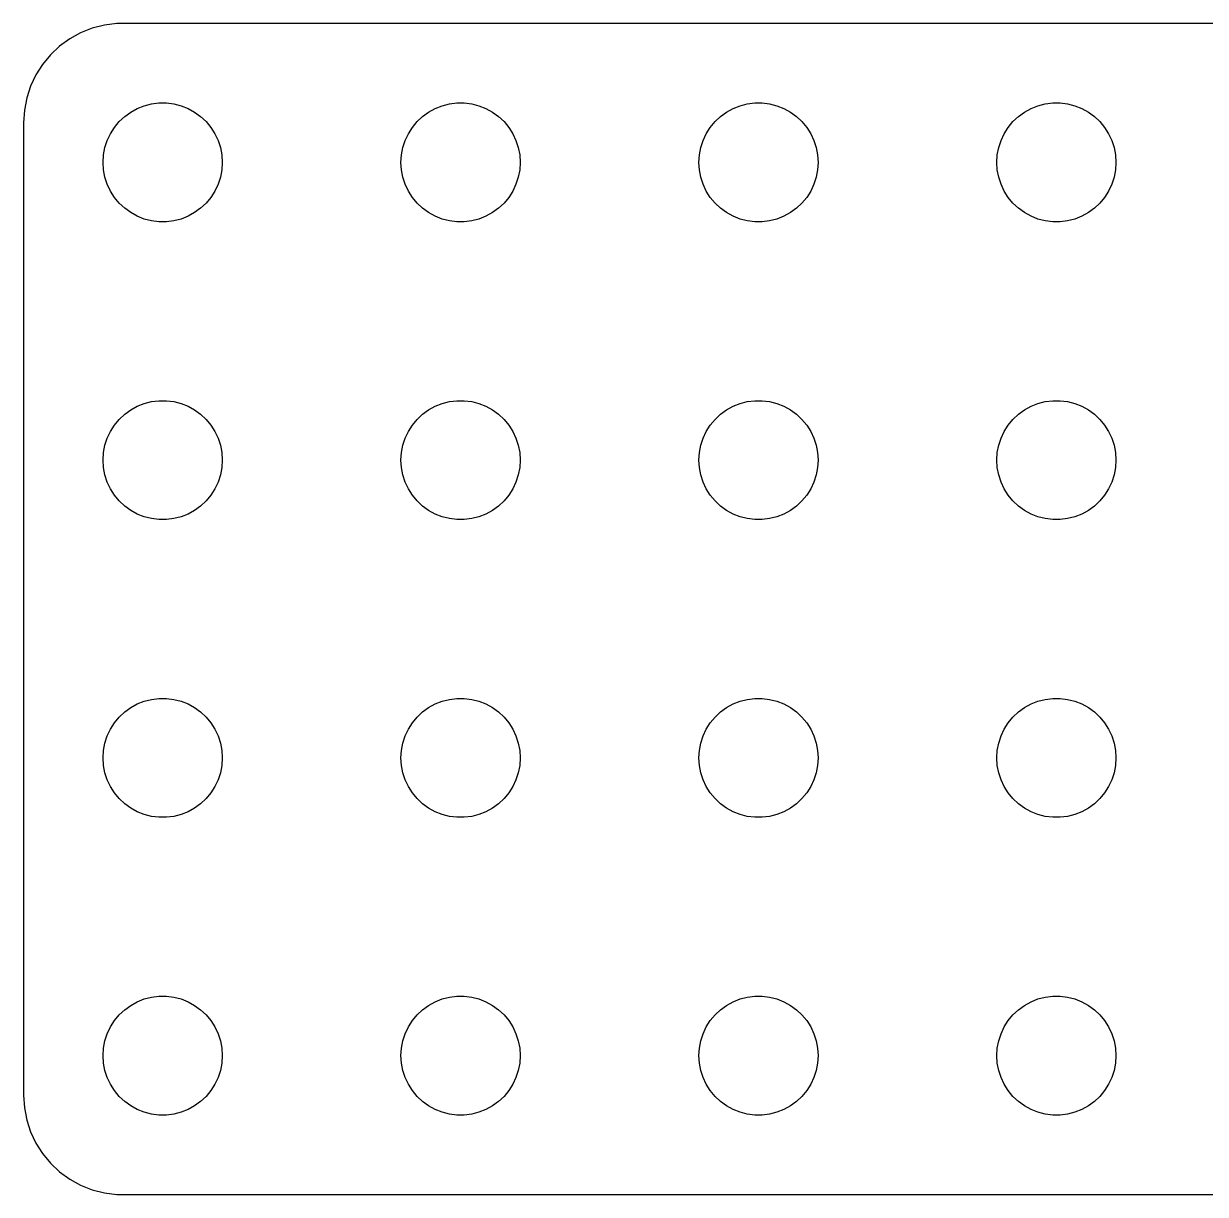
# Model space of a CAD drawing. Header units: metres. Extents: x -29.8 to 29.8, y -14.7 to 14.7.
# Drawn here: x -29.75 to 0, y -14.75 to 14.75 of the extents above; entities that cross this region are included whole.
import ezdxf

# ---------------------------------------------------------------- set-up
doc = ezdxf.new("R2010")
doc.units = ezdxf.units.M

msp = doc.modelspace()

# ---------------------------------------------------------------- linework, layer by layer
for p, q in [((-28.0225, 14.6276), (-28.3144, 14.5121)), ((-27.7184, 14.7057), (-28.0225, 14.6276)), ((-27.407, 14.7451), (-27.7184, 14.7057)), ((27.407, 14.7451), (-27.407, 14.7451)), ((-28.5896, 14.3608), (-28.8436, 14.1763)), ((-28.3144, 14.5121), (-28.5896, 14.3608)), ((-28.8436, 14.1763), (-29.0724, 13.9614)), ((-29.2725, 13.7195), (-29.4408, 13.4544)), ((-29.0724, 13.9614), (-29.2725, 13.7195)), ((-29.4408, 13.4544), (-29.5744, 13.1703)), ((-29.5744, 13.1703), (-29.6714, 12.8717)), ((-29.6714, 12.8717), (-29.7303, 12.5633)), ((-29.7303, 12.5633), (-29.75, 12.25)), ((-27.2061, 12.4058), (-27.0537, 12.5165)), ((-27.0537, 12.5165), (-26.8887, 12.6072)), ((-26.8887, 12.6072), (-26.7135, 12.6766)), ((-26.7135, 12.6766), (-26.5311, 12.7234)), ((-26.5311, 12.7234), (-26.3442, 12.747)), ((-26.3442, 12.747), (-26.1558, 12.747)), ((-26.1558, 12.747), (-25.9689, 12.7234)), ((-25.9689, 12.7234), (-25.7865, 12.6766)), ((-25.7865, 12.6766), (-25.6113, 12.6072)), ((-25.6113, 12.6072), (-25.4463, 12.5165)), ((-25.4463, 12.5165), (-25.2939, 12.4058)), ((-19.7061, 12.4058), (-19.5537, 12.5165)), ((-19.5537, 12.5165), (-19.3887, 12.6072)), ((-19.3887, 12.6072), (-19.2135, 12.6766)), ((-19.2135, 12.6766), (-19.0311, 12.7234)), ((-19.0311, 12.7234), (-18.8442, 12.747)), ((-18.8442, 12.747), (-18.6558, 12.747)), ((-18.6558, 12.747), (-18.4689, 12.7234)), ((-18.4689, 12.7234), (-18.2865, 12.6766)), ((-18.2865, 12.6766), (-18.1113, 12.6072)), ((-18.1113, 12.6072), (-17.9463, 12.5165)), ((-17.9463, 12.5165), (-17.7939, 12.4058)), ((-12.2061, 12.4058), (-12.0537, 12.5165)), ((-12.0537, 12.5165), (-11.8887, 12.6072)), ((-11.8887, 12.6072), (-11.7135, 12.6766)), ((-11.7135, 12.6766), (-11.5311, 12.7234)), ((-11.5311, 12.7234), (-11.3442, 12.747)), ((-11.3442, 12.747), (-11.1558, 12.747)), ((-11.1558, 12.747), (-10.9689, 12.7234)), ((-10.9689, 12.7234), (-10.7865, 12.6766)), ((-10.7865, 12.6766), (-10.6113, 12.6072)), ((-10.6113, 12.6072), (-10.4463, 12.5165)), ((-10.4463, 12.5165), (-10.2939, 12.4058)), ((-4.70613, 12.4058), (-4.55373, 12.5165)), ((-4.55373, 12.5165), (-4.38866, 12.6072)), ((-4.38866, 12.6072), (-4.21352, 12.6766)), ((-4.21352, 12.6766), (-4.03107, 12.7234)), ((-4.03107, 12.7234), (-3.84418, 12.747)), ((-3.84418, 12.747), (-3.65581, 12.747)), ((-3.65581, 12.747), (-3.46892, 12.7234)), ((-3.46892, 12.7234), (-3.28647, 12.6766)), ((-3.28647, 12.6766), (-3.11133, 12.6072)), ((-3.11133, 12.6072), (-2.94626, 12.5165)), ((-2.94626, 12.5165), (-2.79385, 12.4058)), ((-29.75, 12.25), (-29.75, -12.25)), ((-27.4635, 12.1317), (-27.3434, 12.2768)), ((-27.3434, 12.2768), (-27.2061, 12.4058)), ((-25.2939, 12.4058), (-25.1565, 12.2768)), ((-25.1565, 12.2768), (-25.0365, 12.1317)), ((-19.9635, 12.1317), (-19.8434, 12.2768)), ((-19.8434, 12.2768), (-19.7061, 12.4058)), ((-17.7939, 12.4058), (-17.6565, 12.2768)), ((-17.6565, 12.2768), (-17.5365, 12.1317)), ((-12.4635, 12.1317), (-12.3434, 12.2768)), ((-12.3434, 12.2768), (-12.2061, 12.4058)), ((-10.2939, 12.4058), (-10.1565, 12.2768)), ((-10.1565, 12.2768), (-10.0365, 12.1317)), ((-4.96352, 12.1317), (-4.84344, 12.2768)), ((-4.84344, 12.2768), (-4.70613, 12.4058)), ((-2.79385, 12.4058), (-2.65654, 12.2768)), ((-2.65654, 12.2768), (-2.53647, 12.1317)), ((-27.6447, 11.8022), (-27.5645, 11.9726)), ((-27.5645, 11.9726), (-27.4635, 12.1317)), ((-25.0365, 12.1317), (-24.9355, 11.9726)), ((-24.9355, 11.9726), (-24.8553, 11.8022)), ((-20.1447, 11.8022), (-20.0645, 11.9726)), ((-20.0645, 11.9726), (-19.9635, 12.1317)), ((-17.5365, 12.1317), (-17.4355, 11.9726)), ((-17.4355, 11.9726), (-17.3553, 11.8022)), ((-12.6447, 11.8022), (-12.5645, 11.9726)), ((-12.5645, 11.9726), (-12.4635, 12.1317)), ((-10.0365, 12.1317), (-9.93553, 11.9726)), ((-9.93553, 11.9726), (-9.85533, 11.8022)), ((-5.14465, 11.8022), (-5.06445, 11.9726)), ((-5.06445, 11.9726), (-4.96352, 12.1317)), ((-2.53647, 12.1317), (-2.43553, 11.9726)), ((-2.43553, 11.9726), (-2.35533, 11.8022)), ((-27.7382, 11.438), (-27.7029, 11.623)), ((-27.7029, 11.623), (-27.6447, 11.8022)), ((-24.8553, 11.8022), (-24.7971, 11.623)), ((-24.7971, 11.623), (-24.7618, 11.438)), ((-20.2382, 11.438), (-20.2029, 11.623)), ((-20.2029, 11.623), (-20.1447, 11.8022)), ((-17.3553, 11.8022), (-17.2971, 11.623)), ((-17.2971, 11.623), (-17.2618, 11.438)), ((-12.7382, 11.438), (-12.7029, 11.623)), ((-12.7029, 11.623), (-12.6447, 11.8022)), ((-9.85533, 11.8022), (-9.79712, 11.623)), ((-9.79712, 11.623), (-9.76183, 11.438)), ((-5.23816, 11.438), (-5.20287, 11.623)), ((-5.20287, 11.623), (-5.14465, 11.8022)), ((-2.35533, 11.8022), (-2.29712, 11.623)), ((-2.29712, 11.623), (-2.26183, 11.438)), ((-27.75, 11.25), (-27.7382, 11.438)), ((-24.7618, 11.438), (-24.75, 11.25)), ((-20.25, 11.25), (-20.2382, 11.438)), ((-17.2618, 11.438), (-17.25, 11.25)), ((-12.75, 11.25), (-12.7382, 11.438)), ((-9.76183, 11.438), (-9.75, 11.25)), ((-5.25, 11.25), (-5.23816, 11.438)), ((-2.26183, 11.438), (-2.25, 11.25)), ((-27.7382, 11.062), (-27.75, 11.25)), ((-27.7029, 10.877), (-27.7382, 11.062)), ((-24.7618, 11.062), (-24.7971, 10.877)), ((-24.75, 11.25), (-24.7618, 11.062)), ((-20.2382, 11.062), (-20.25, 11.25)), ((-20.2029, 10.877), (-20.2382, 11.062)), ((-17.2618, 11.062), (-17.2971, 10.877)), ((-17.25, 11.25), (-17.2618, 11.062)), ((-12.7382, 11.062), (-12.75, 11.25)), ((-12.7029, 10.877), (-12.7382, 11.062)), ((-9.76183, 11.062), (-9.79712, 10.877)), ((-9.75, 11.25), (-9.76183, 11.062)), ((-5.23816, 11.062), (-5.25, 11.25)), ((-5.20287, 10.877), (-5.23816, 11.062)), ((-2.26183, 11.062), (-2.29712, 10.877)), ((-2.25, 11.25), (-2.26183, 11.062)), ((-27.6447, 10.6978), (-27.7029, 10.877)), ((-24.7971, 10.877), (-24.8553, 10.6978)), ((-20.1447, 10.6978), (-20.2029, 10.877)), ((-17.2971, 10.877), (-17.3553, 10.6978)), ((-12.6447, 10.6978), (-12.7029, 10.877)), ((-9.79712, 10.877), (-9.85533, 10.6978)), ((-5.14465, 10.6978), (-5.20287, 10.877)), ((-2.29712, 10.877), (-2.35533, 10.6978)), ((-27.5645, 10.5274), (-27.6447, 10.6978)), ((-27.4635, 10.3683), (-27.5645, 10.5274)), ((-24.9355, 10.5274), (-25.0365, 10.3683)), ((-24.8553, 10.6978), (-24.9355, 10.5274)), ((-20.0645, 10.5274), (-20.1447, 10.6978)), ((-19.9635, 10.3683), (-20.0645, 10.5274)), ((-17.4355, 10.5274), (-17.5365, 10.3683)), ((-17.3553, 10.6978), (-17.4355, 10.5274)), ((-12.5645, 10.5274), (-12.6447, 10.6978)), ((-12.4635, 10.3683), (-12.5645, 10.5274)), ((-9.93553, 10.5274), (-10.0365, 10.3683)), ((-9.85533, 10.6978), (-9.93553, 10.5274)), ((-5.06445, 10.5274), (-5.14465, 10.6978)), ((-4.96352, 10.3683), (-5.06445, 10.5274)), ((-2.43553, 10.5274), (-2.53647, 10.3683)), ((-2.35533, 10.6978), (-2.43553, 10.5274)), ((-27.3434, 10.2232), (-27.4635, 10.3683)), ((-27.2061, 10.0942), (-27.3434, 10.2232)), ((-25.1565, 10.2232), (-25.2939, 10.0942)), ((-25.0365, 10.3683), (-25.1565, 10.2232)), ((-19.8434, 10.2232), (-19.9635, 10.3683)), ((-19.7061, 10.0942), (-19.8434, 10.2232)), ((-17.6565, 10.2232), (-17.7939, 10.0942)), ((-17.5365, 10.3683), (-17.6565, 10.2232)), ((-12.3434, 10.2232), (-12.4635, 10.3683)), ((-12.2061, 10.0942), (-12.3434, 10.2232)), ((-10.1565, 10.2232), (-10.2939, 10.0942)), ((-10.0365, 10.3683), (-10.1565, 10.2232)), ((-4.84344, 10.2232), (-4.96352, 10.3683)), ((-4.70613, 10.0942), (-4.84344, 10.2232)), ((-2.65654, 10.2232), (-2.79385, 10.0942)), ((-2.53647, 10.3683), (-2.65654, 10.2232)), ((-27.0537, 9.98351), (-27.2061, 10.0942)), ((-26.8887, 9.89275), (-27.0537, 9.98351)), ((-26.7135, 9.82341), (-26.8887, 9.89275)), ((-26.5311, 9.77657), (-26.7135, 9.82341)), ((-25.7865, 9.82341), (-25.9689, 9.77657)), ((-25.6113, 9.89275), (-25.7865, 9.82341)), ((-25.4463, 9.98351), (-25.6113, 9.89275)), ((-25.2939, 10.0942), (-25.4463, 9.98351)), ((-19.5537, 9.98351), (-19.7061, 10.0942)), ((-19.3887, 9.89275), (-19.5537, 9.98351)), ((-19.2135, 9.82341), (-19.3887, 9.89275)), ((-19.0311, 9.77657), (-19.2135, 9.82341)), ((-18.2865, 9.82341), (-18.4689, 9.77657)), ((-18.1113, 9.89275), (-18.2865, 9.82341)), ((-17.9463, 9.98351), (-18.1113, 9.89275)), ((-17.7939, 10.0942), (-17.9463, 9.98351)), ((-12.0537, 9.98351), (-12.2061, 10.0942)), ((-11.8887, 9.89275), (-12.0537, 9.98351)), ((-11.7135, 9.82341), (-11.8887, 9.89275)), ((-11.5311, 9.77657), (-11.7135, 9.82341)), ((-10.7865, 9.82341), (-10.9689, 9.77657)), ((-10.6113, 9.89275), (-10.7865, 9.82341)), ((-10.4463, 9.98351), (-10.6113, 9.89275)), ((-10.2939, 10.0942), (-10.4463, 9.98351)), ((-4.55373, 9.98351), (-4.70613, 10.0942)), ((-4.38866, 9.89275), (-4.55373, 9.98351)), ((-4.21352, 9.82341), (-4.38866, 9.89275)), ((-4.03107, 9.77657), (-4.21352, 9.82341)), ((-3.28647, 9.82341), (-3.46892, 9.77657)), ((-3.11133, 9.89275), (-3.28647, 9.82341)), ((-2.94626, 9.98351), (-3.11133, 9.89275)), ((-2.79385, 10.0942), (-2.94626, 9.98351)), ((-26.3442, 9.75294), (-26.5311, 9.77657)), ((-26.1558, 9.75294), (-26.3442, 9.75294)), ((-25.9689, 9.77657), (-26.1558, 9.75294)), ((-18.8442, 9.75294), (-19.0311, 9.77657)), ((-18.6558, 9.75294), (-18.8442, 9.75294)), ((-18.4689, 9.77657), (-18.6558, 9.75294)), ((-11.3442, 9.75294), (-11.5311, 9.77657)), ((-11.1558, 9.75294), (-11.3442, 9.75294)), ((-10.9689, 9.77657), (-11.1558, 9.75294)), ((-3.84418, 9.75294), (-4.03107, 9.77657)), ((-3.65581, 9.75294), (-3.84418, 9.75294)), ((-3.46892, 9.77657), (-3.65581, 9.75294)), ((-27.0537, 5.01648), (-26.8887, 5.10724)), ((-26.8887, 5.10724), (-26.7135, 5.17657)), ((-26.7135, 5.17657), (-26.5311, 5.22342)), ((-26.5311, 5.22342), (-26.3442, 5.24704)), ((-26.3442, 5.24704), (-26.1558, 5.24704)), ((-26.1558, 5.24704), (-25.9689, 5.22342)), ((-25.9689, 5.22342), (-25.7865, 5.17657)), ((-25.7865, 5.17657), (-25.6113, 5.10724)), ((-25.6113, 5.10724), (-25.4463, 5.01648)), ((-19.5537, 5.01648), (-19.3887, 5.10724)), ((-19.3887, 5.10724), (-19.2135, 5.17657)), ((-19.2135, 5.17657), (-19.0311, 5.22342)), ((-19.0311, 5.22342), (-18.8442, 5.24704)), ((-18.8442, 5.24704), (-18.6558, 5.24704)), ((-18.6558, 5.24704), (-18.4689, 5.22342)), ((-18.4689, 5.22342), (-18.2865, 5.17657)), ((-18.2865, 5.17657), (-18.1113, 5.10724)), ((-18.1113, 5.10724), (-17.9463, 5.01648)), ((-12.0537, 5.01648), (-11.8887, 5.10724)), ((-11.8887, 5.10724), (-11.7135, 5.17657)), ((-11.7135, 5.17657), (-11.5311, 5.22342)), ((-11.5311, 5.22342), (-11.3442, 5.24704)), ((-11.3442, 5.24704), (-11.1558, 5.24704)), ((-11.1558, 5.24704), (-10.9689, 5.22342)), ((-10.9689, 5.22342), (-10.7865, 5.17657)), ((-10.7865, 5.17657), (-10.6113, 5.10724)), ((-10.6113, 5.10724), (-10.4463, 5.01648)), ((-4.55373, 5.01648), (-4.38866, 5.10724)), ((-4.38866, 5.10724), (-4.21352, 5.17657)), ((-4.21352, 5.17657), (-4.03107, 5.22342)), ((-4.03107, 5.22342), (-3.84418, 5.24704)), ((-3.84418, 5.24704), (-3.65581, 5.24704)), ((-3.65581, 5.24704), (-3.46892, 5.22342)), ((-3.46892, 5.22342), (-3.28647, 5.17657)), ((-3.28647, 5.17657), (-3.11133, 5.10724)), ((-3.11133, 5.10724), (-2.94626, 5.01648)), ((-27.4635, 4.63167), (-27.3434, 4.77681)), ((-27.3434, 4.77681), (-27.2061, 4.90576)), ((-27.2061, 4.90576), (-27.0537, 5.01648)), ((-25.4463, 5.01648), (-25.2939, 4.90576)), ((-25.2939, 4.90576), (-25.1565, 4.77681)), ((-25.1565, 4.77681), (-25.0365, 4.63167)), ((-19.9635, 4.63167), (-19.8434, 4.77681)), ((-19.8434, 4.77681), (-19.7061, 4.90576)), ((-19.7061, 4.90576), (-19.5537, 5.01648)), ((-17.9463, 5.01648), (-17.7939, 4.90576)), ((-17.7939, 4.90576), (-17.6565, 4.77681)), ((-17.6565, 4.77681), (-17.5365, 4.63167)), ((-12.4635, 4.63167), (-12.3434, 4.77681)), ((-12.3434, 4.77681), (-12.2061, 4.90576)), ((-12.2061, 4.90576), (-12.0537, 5.01648)), ((-10.4463, 5.01648), (-10.2939, 4.90576)), ((-10.2939, 4.90576), (-10.1565, 4.77681)), ((-10.1565, 4.77681), (-10.0365, 4.63167)), ((-4.96352, 4.63167), (-4.84344, 4.77681)), ((-4.84344, 4.77681), (-4.70613, 4.90576)), ((-4.70613, 4.90576), (-4.55373, 5.01648)), ((-2.94626, 5.01648), (-2.79385, 4.90576)), ((-2.79385, 4.90576), (-2.65654, 4.77681)), ((-2.65654, 4.77681), (-2.53647, 4.63167)), ((-27.6447, 4.30219), (-27.5645, 4.47263)), ((-27.5645, 4.47263), (-27.4635, 4.63167)), ((-25.0365, 4.63167), (-24.9355, 4.47263)), ((-24.9355, 4.47263), (-24.8553, 4.30219)), ((-20.1447, 4.30219), (-20.0645, 4.47263)), ((-20.0645, 4.47263), (-19.9635, 4.63167)), ((-17.5365, 4.63167), (-17.4355, 4.47263)), ((-17.4355, 4.47263), (-17.3553, 4.30219)), ((-12.6447, 4.30219), (-12.5645, 4.47263)), ((-12.5645, 4.47263), (-12.4635, 4.63167)), ((-10.0365, 4.63167), (-9.93553, 4.47263)), ((-9.93553, 4.47263), (-9.85533, 4.30219)), ((-5.14465, 4.30219), (-5.06445, 4.47263)), ((-5.06445, 4.47263), (-4.96352, 4.63167)), ((-2.53647, 4.63167), (-2.43553, 4.47263)), ((-2.43553, 4.47263), (-2.35533, 4.30219)), ((-27.7029, 4.12303), (-27.6447, 4.30219)), ((-24.8553, 4.30219), (-24.7971, 4.12303)), ((-20.2029, 4.12303), (-20.1447, 4.30219)), ((-17.3553, 4.30219), (-17.2971, 4.12303)), ((-12.7029, 4.12303), (-12.6447, 4.30219)), ((-9.85533, 4.30219), (-9.79712, 4.12303)), ((-5.20287, 4.12303), (-5.14465, 4.30219)), ((-2.35533, 4.30219), (-2.29712, 4.12303)), ((-27.75, 3.75), (-27.7382, 3.93799)), ((-27.7382, 3.93799), (-27.7029, 4.12303)), ((-24.7971, 4.12303), (-24.7618, 3.93799)), ((-24.7618, 3.93799), (-24.75, 3.75)), ((-20.25, 3.75), (-20.2382, 3.93799)), ((-20.2382, 3.93799), (-20.2029, 4.12303)), ((-17.2971, 4.12303), (-17.2618, 3.93799)), ((-17.2618, 3.93799), (-17.25, 3.75)), ((-12.75, 3.75), (-12.7382, 3.93799)), ((-12.7382, 3.93799), (-12.7029, 4.12303)), ((-9.79712, 4.12303), (-9.76183, 3.93799)), ((-9.76183, 3.93799), (-9.75, 3.75)), ((-5.25, 3.75), (-5.23816, 3.93799)), ((-5.23816, 3.93799), (-5.20287, 4.12303)), ((-2.29712, 4.12303), (-2.26183, 3.93799)), ((-2.26183, 3.93799), (-2.25, 3.75)), ((-27.7382, 3.562), (-27.75, 3.75)), ((-24.75, 3.75), (-24.7618, 3.562)), ((-20.2382, 3.562), (-20.25, 3.75)), ((-17.25, 3.75), (-17.2618, 3.562)), ((-12.7382, 3.562), (-12.75, 3.75)), ((-9.75, 3.75), (-9.76183, 3.562)), ((-5.23816, 3.562), (-5.25, 3.75)), ((-2.25, 3.75), (-2.26183, 3.562)), ((-27.7029, 3.37695), (-27.7382, 3.562)), ((-27.6447, 3.1978), (-27.7029, 3.37695)), ((-24.7971, 3.37695), (-24.8553, 3.1978)), ((-24.7618, 3.562), (-24.7971, 3.37695)), ((-20.2029, 3.37695), (-20.2382, 3.562)), ((-20.1447, 3.1978), (-20.2029, 3.37695)), ((-17.2971, 3.37695), (-17.3553, 3.1978)), ((-17.2618, 3.562), (-17.2971, 3.37695)), ((-12.7029, 3.37695), (-12.7382, 3.562)), ((-12.6447, 3.1978), (-12.7029, 3.37695)), ((-9.79712, 3.37695), (-9.85533, 3.1978)), ((-9.76183, 3.562), (-9.79712, 3.37695)), ((-5.20287, 3.37695), (-5.23816, 3.562)), ((-5.14465, 3.1978), (-5.20287, 3.37695)), ((-2.29712, 3.37695), (-2.35533, 3.1978)), ((-2.26183, 3.562), (-2.29712, 3.37695)), ((-27.5645, 3.02736), (-27.6447, 3.1978)), ((-27.4635, 2.86832), (-27.5645, 3.02736)), ((-24.9355, 3.02736), (-25.0365, 2.86832)), ((-24.8553, 3.1978), (-24.9355, 3.02736)), ((-20.0645, 3.02736), (-20.1447, 3.1978)), ((-19.9635, 2.86832), (-20.0645, 3.02736)), ((-17.4355, 3.02736), (-17.5365, 2.86832)), ((-17.3553, 3.1978), (-17.4355, 3.02736)), ((-12.5645, 3.02736), (-12.6447, 3.1978)), ((-12.4635, 2.86832), (-12.5645, 3.02736)), ((-9.93553, 3.02736), (-10.0365, 2.86832)), ((-9.85533, 3.1978), (-9.93553, 3.02736)), ((-5.06445, 3.02736), (-5.14465, 3.1978)), ((-4.96352, 2.86832), (-5.06445, 3.02736)), ((-2.43553, 3.02736), (-2.53647, 2.86832)), ((-2.35533, 3.1978), (-2.43553, 3.02736)), ((-27.3434, 2.72318), (-27.4635, 2.86832)), ((-27.2061, 2.59422), (-27.3434, 2.72318)), ((-25.1565, 2.72318), (-25.2939, 2.59422)), ((-25.0365, 2.86832), (-25.1565, 2.72318)), ((-19.8434, 2.72318), (-19.9635, 2.86832)), ((-19.7061, 2.59422), (-19.8434, 2.72318)), ((-17.6565, 2.72318), (-17.7939, 2.59422)), ((-17.5365, 2.86832), (-17.6565, 2.72318)), ((-12.3434, 2.72318), (-12.4635, 2.86832)), ((-12.2061, 2.59422), (-12.3434, 2.72318)), ((-10.1565, 2.72318), (-10.2939, 2.59422)), ((-10.0365, 2.86832), (-10.1565, 2.72318)), ((-4.84344, 2.72318), (-4.96352, 2.86832)), ((-4.70613, 2.59422), (-4.84344, 2.72318)), ((-2.65654, 2.72318), (-2.79385, 2.59422)), ((-2.53647, 2.86832), (-2.65654, 2.72318)), ((-27.0537, 2.48351), (-27.2061, 2.59422)), ((-26.8887, 2.39275), (-27.0537, 2.48351)), ((-26.7135, 2.32341), (-26.8887, 2.39275)), ((-25.6113, 2.39275), (-25.7865, 2.32341)), ((-25.4463, 2.48351), (-25.6113, 2.39275)), ((-25.2939, 2.59422), (-25.4463, 2.48351)), ((-19.5537, 2.48351), (-19.7061, 2.59422)), ((-19.3887, 2.39275), (-19.5537, 2.48351)), ((-19.2135, 2.32341), (-19.3887, 2.39275)), ((-18.1113, 2.39275), (-18.2865, 2.32341)), ((-17.9463, 2.48351), (-18.1113, 2.39275)), ((-17.7939, 2.59422), (-17.9463, 2.48351)), ((-12.0537, 2.48351), (-12.2061, 2.59422)), ((-11.8887, 2.39275), (-12.0537, 2.48351)), ((-11.7135, 2.32341), (-11.8887, 2.39275)), ((-10.6113, 2.39275), (-10.7865, 2.32341)), ((-10.4463, 2.48351), (-10.6113, 2.39275)), ((-10.2939, 2.59422), (-10.4463, 2.48351)), ((-4.55373, 2.48351), (-4.70613, 2.59422)), ((-4.38866, 2.39275), (-4.55373, 2.48351)), ((-4.21352, 2.32341), (-4.38866, 2.39275)), ((-3.11133, 2.39275), (-3.28647, 2.32341)), ((-2.94626, 2.48351), (-3.11133, 2.39275)), ((-2.79385, 2.59422), (-2.94626, 2.48351)), ((-26.5311, 2.27657), (-26.7135, 2.32341)), ((-26.3442, 2.25294), (-26.5311, 2.27657)), ((-26.1558, 2.25294), (-26.3442, 2.25294)), ((-25.9689, 2.27657), (-26.1558, 2.25294)), ((-25.7865, 2.32341), (-25.9689, 2.27657)), ((-19.0311, 2.27657), (-19.2135, 2.32341)), ((-18.8442, 2.25294), (-19.0311, 2.27657)), ((-18.6558, 2.25294), (-18.8442, 2.25294)), ((-18.4689, 2.27657), (-18.6558, 2.25294)), ((-18.2865, 2.32341), (-18.4689, 2.27657)), ((-11.5311, 2.27657), (-11.7135, 2.32341)), ((-11.3442, 2.25294), (-11.5311, 2.27657)), ((-11.1558, 2.25294), (-11.3442, 2.25294)), ((-10.9689, 2.27657), (-11.1558, 2.25294)), ((-10.7865, 2.32341), (-10.9689, 2.27657)), ((-4.03107, 2.27657), (-4.21352, 2.32341)), ((-3.84418, 2.25294), (-4.03107, 2.27657)), ((-3.65581, 2.25294), (-3.84418, 2.25294)), ((-3.46892, 2.27657), (-3.65581, 2.25294)), ((-3.28647, 2.32341), (-3.46892, 2.27657)), ((-26.8887, -2.39275), (-26.7135, -2.32341)), ((-26.7135, -2.32341), (-26.5311, -2.27657)), ((-26.5311, -2.27657), (-26.3442, -2.25294)), ((-26.3442, -2.25294), (-26.1558, -2.25294)), ((-26.1558, -2.25294), (-25.9689, -2.27657)), ((-25.9689, -2.27657), (-25.7865, -2.32341)), ((-25.7865, -2.32341), (-25.6113, -2.39275)), ((-19.3887, -2.39275), (-19.2135, -2.32341)), ((-19.2135, -2.32341), (-19.0311, -2.27657)), ((-19.0311, -2.27657), (-18.8442, -2.25294)), ((-18.8442, -2.25294), (-18.6558, -2.25294)), ((-18.6558, -2.25294), (-18.4689, -2.27657)), ((-18.4689, -2.27657), (-18.2865, -2.32341)), ((-18.2865, -2.32341), (-18.1113, -2.39275)), ((-11.8887, -2.39275), (-11.7135, -2.32341)), ((-11.7135, -2.32341), (-11.5311, -2.27657)), ((-11.5311, -2.27657), (-11.3442, -2.25294)), ((-11.3442, -2.25294), (-11.1558, -2.25294)), ((-11.1558, -2.25294), (-10.9689, -2.27657)), ((-10.9689, -2.27657), (-10.7865, -2.32341)), ((-10.7865, -2.32341), (-10.6113, -2.39275)), ((-4.38866, -2.39275), (-4.21352, -2.32341)), ((-4.21352, -2.32341), (-4.03107, -2.27657)), ((-4.03107, -2.27657), (-3.84418, -2.25294)), ((-3.84418, -2.25294), (-3.65581, -2.25294)), ((-3.65581, -2.25294), (-3.46892, -2.27657)), ((-3.46892, -2.27657), (-3.28647, -2.32341)), ((-3.28647, -2.32341), (-3.11133, -2.39275)), ((-27.3434, -2.72318), (-27.2061, -2.59422)), ((-27.2061, -2.59422), (-27.0537, -2.48351)), ((-27.0537, -2.48351), (-26.8887, -2.39275)), ((-25.6113, -2.39275), (-25.4463, -2.48351)), ((-25.4463, -2.48351), (-25.2939, -2.59422)), ((-25.2939, -2.59422), (-25.1565, -2.72318)), ((-19.8434, -2.72318), (-19.7061, -2.59422)), ((-19.7061, -2.59422), (-19.5537, -2.48351)), ((-19.5537, -2.48351), (-19.3887, -2.39275)), ((-18.1113, -2.39275), (-17.9463, -2.48351)), ((-17.9463, -2.48351), (-17.7939, -2.59422)), ((-17.7939, -2.59422), (-17.6565, -2.72318)), ((-12.3434, -2.72318), (-12.2061, -2.59422)), ((-12.2061, -2.59422), (-12.0537, -2.48351)), ((-12.0537, -2.48351), (-11.8887, -2.39275)), ((-10.6113, -2.39275), (-10.4463, -2.48351)), ((-10.4463, -2.48351), (-10.2939, -2.59422)), ((-10.2939, -2.59422), (-10.1565, -2.72318)), ((-4.84344, -2.72318), (-4.70613, -2.59422)), ((-4.70613, -2.59422), (-4.55373, -2.48351)), ((-4.55373, -2.48351), (-4.38866, -2.39275)), ((-3.11133, -2.39275), (-2.94626, -2.48351)), ((-2.94626, -2.48351), (-2.79385, -2.59422)), ((-2.79385, -2.59422), (-2.65654, -2.72318)), ((-27.5645, -3.02736), (-27.4635, -2.86832)), ((-27.4635, -2.86832), (-27.3434, -2.72318)), ((-25.1565, -2.72318), (-25.0365, -2.86832)), ((-25.0365, -2.86832), (-24.9355, -3.02736)), ((-20.0645, -3.02736), (-19.9635, -2.86832)), ((-19.9635, -2.86832), (-19.8434, -2.72318)), ((-17.6565, -2.72318), (-17.5365, -2.86832)), ((-17.5365, -2.86832), (-17.4355, -3.02736)), ((-12.5645, -3.02736), (-12.4635, -2.86832)), ((-12.4635, -2.86832), (-12.3434, -2.72318)), ((-10.1565, -2.72318), (-10.0365, -2.86832)), ((-10.0365, -2.86832), (-9.93553, -3.02736)), ((-5.06445, -3.02736), (-4.96352, -2.86832)), ((-4.96352, -2.86832), (-4.84344, -2.72318)), ((-2.65654, -2.72318), (-2.53647, -2.86832)), ((-2.53647, -2.86832), (-2.43553, -3.02736)), ((-27.7029, -3.37695), (-27.6447, -3.1978)), ((-27.6447, -3.1978), (-27.5645, -3.02736)), ((-24.9355, -3.02736), (-24.8553, -3.1978)), ((-24.8553, -3.1978), (-24.7971, -3.37695)), ((-20.2029, -3.37695), (-20.1447, -3.1978)), ((-20.1447, -3.1978), (-20.0645, -3.02736)), ((-17.4355, -3.02736), (-17.3553, -3.1978)), ((-17.3553, -3.1978), (-17.2971, -3.37695)), ((-12.7029, -3.37695), (-12.6447, -3.1978)), ((-12.6447, -3.1978), (-12.5645, -3.02736)), ((-9.93553, -3.02736), (-9.85533, -3.1978)), ((-9.85533, -3.1978), (-9.79712, -3.37695)), ((-5.20287, -3.37695), (-5.14465, -3.1978)), ((-5.14465, -3.1978), (-5.06445, -3.02736)), ((-2.43553, -3.02736), (-2.35533, -3.1978)), ((-2.35533, -3.1978), (-2.29712, -3.37695)), ((-27.75, -3.75), (-27.7382, -3.562)), ((-27.7382, -3.562), (-27.7029, -3.37695)), ((-24.7971, -3.37695), (-24.7618, -3.562)), ((-24.7618, -3.562), (-24.75, -3.75)), ((-20.25, -3.75), (-20.2382, -3.562)), ((-20.2382, -3.562), (-20.2029, -3.37695)), ((-17.2971, -3.37695), (-17.2618, -3.562)), ((-17.2618, -3.562), (-17.25, -3.75)), ((-12.75, -3.75), (-12.7382, -3.562)), ((-12.7382, -3.562), (-12.7029, -3.37695)), ((-9.79712, -3.37695), (-9.76183, -3.562)), ((-9.76183, -3.562), (-9.75, -3.75)), ((-5.25, -3.75), (-5.23816, -3.562)), ((-5.23816, -3.562), (-5.20287, -3.37695)), ((-2.29712, -3.37695), (-2.26183, -3.562)), ((-2.26183, -3.562), (-2.25, -3.75)), ((-27.7382, -3.93799), (-27.75, -3.75)), ((-24.75, -3.75), (-24.7618, -3.93799)), ((-20.2382, -3.93799), (-20.25, -3.75)), ((-17.25, -3.75), (-17.2618, -3.93799)), ((-12.7382, -3.93799), (-12.75, -3.75)), ((-9.75, -3.75), (-9.76183, -3.93799)), ((-5.23816, -3.93799), (-5.25, -3.75)), ((-2.25, -3.75), (-2.26183, -3.93799)), ((-27.7029, -4.12303), (-27.7382, -3.93799)), ((-27.6447, -4.30219), (-27.7029, -4.12303)), ((-24.7971, -4.12303), (-24.8553, -4.30219)), ((-24.7618, -3.93799), (-24.7971, -4.12303)), ((-20.2029, -4.12303), (-20.2382, -3.93799)), ((-20.1447, -4.30219), (-20.2029, -4.12303)), ((-17.2971, -4.12303), (-17.3553, -4.30219)), ((-17.2618, -3.93799), (-17.2971, -4.12303)), ((-12.7029, -4.12303), (-12.7382, -3.93799)), ((-12.6447, -4.30219), (-12.7029, -4.12303)), ((-9.79712, -4.12303), (-9.85533, -4.30219)), ((-9.76183, -3.93799), (-9.79712, -4.12303)), ((-5.20287, -4.12303), (-5.23816, -3.93799)), ((-5.14465, -4.30219), (-5.20287, -4.12303)), ((-2.29712, -4.12303), (-2.35533, -4.30219)), ((-2.26183, -3.93799), (-2.29712, -4.12303)), ((-27.5645, -4.47263), (-27.6447, -4.30219)), ((-24.8553, -4.30219), (-24.9355, -4.47263)), ((-20.0645, -4.47263), (-20.1447, -4.30219)), ((-17.3553, -4.30219), (-17.4355, -4.47263)), ((-12.5645, -4.47263), (-12.6447, -4.30219)), ((-9.85533, -4.30219), (-9.93553, -4.47263)), ((-5.06445, -4.47263), (-5.14465, -4.30219)), ((-2.35533, -4.30219), (-2.43553, -4.47263)), ((-27.4635, -4.63167), (-27.5645, -4.47263)), ((-27.3434, -4.77681), (-27.4635, -4.63167)), ((-25.0365, -4.63167), (-25.1565, -4.77681)), ((-24.9355, -4.47263), (-25.0365, -4.63167)), ((-19.9635, -4.63167), (-20.0645, -4.47263)), ((-19.8434, -4.77681), (-19.9635, -4.63167)), ((-17.5365, -4.63167), (-17.6565, -4.77681)), ((-17.4355, -4.47263), (-17.5365, -4.63167)), ((-12.4635, -4.63167), (-12.5645, -4.47263)), ((-12.3434, -4.77681), (-12.4635, -4.63167)), ((-10.0365, -4.63167), (-10.1565, -4.77681)), ((-9.93553, -4.47263), (-10.0365, -4.63167)), ((-4.96352, -4.63167), (-5.06445, -4.47263)), ((-4.84344, -4.77681), (-4.96352, -4.63167)), ((-2.53647, -4.63167), (-2.65654, -4.77681)), ((-2.43553, -4.47263), (-2.53647, -4.63167)), ((-27.2061, -4.90576), (-27.3434, -4.77681)), ((-27.0537, -5.01648), (-27.2061, -4.90576)), ((-26.8887, -5.10724), (-27.0537, -5.01648)), ((-25.4463, -5.01648), (-25.6113, -5.10724)), ((-25.2939, -4.90576), (-25.4463, -5.01648)), ((-25.1565, -4.77681), (-25.2939, -4.90576)), ((-19.7061, -4.90576), (-19.8434, -4.77681)), ((-19.5537, -5.01648), (-19.7061, -4.90576)), ((-19.3887, -5.10724), (-19.5537, -5.01648)), ((-17.9463, -5.01648), (-18.1113, -5.10724)), ((-17.7939, -4.90576), (-17.9463, -5.01648)), ((-17.6565, -4.77681), (-17.7939, -4.90576)), ((-12.2061, -4.90576), (-12.3434, -4.77681)), ((-12.0537, -5.01648), (-12.2061, -4.90576)), ((-11.8887, -5.10724), (-12.0537, -5.01648)), ((-10.4463, -5.01648), (-10.6113, -5.10724)), ((-10.2939, -4.90576), (-10.4463, -5.01648)), ((-10.1565, -4.77681), (-10.2939, -4.90576)), ((-4.70613, -4.90576), (-4.84344, -4.77681)), ((-4.55373, -5.01648), (-4.70613, -4.90576)), ((-4.38866, -5.10724), (-4.55373, -5.01648)), ((-2.94626, -5.01648), (-3.11133, -5.10724)), ((-2.79385, -4.90576), (-2.94626, -5.01648)), ((-2.65654, -4.77681), (-2.79385, -4.90576)), ((-26.7135, -5.17657), (-26.8887, -5.10724)), ((-26.5311, -5.22342), (-26.7135, -5.17657)), ((-26.3442, -5.24704), (-26.5311, -5.22342)), ((-26.1558, -5.24704), (-26.3442, -5.24704)), ((-25.9689, -5.22342), (-26.1558, -5.24704)), ((-25.7865, -5.17657), (-25.9689, -5.22342)), ((-25.6113, -5.10724), (-25.7865, -5.17657)), ((-19.2135, -5.17657), (-19.3887, -5.10724)), ((-19.0311, -5.22342), (-19.2135, -5.17657)), ((-18.8442, -5.24704), (-19.0311, -5.22342)), ((-18.6558, -5.24704), (-18.8442, -5.24704)), ((-18.4689, -5.22342), (-18.6558, -5.24704)), ((-18.2865, -5.17657), (-18.4689, -5.22342)), ((-18.1113, -5.10724), (-18.2865, -5.17657)), ((-11.7135, -5.17657), (-11.8887, -5.10724)), ((-11.5311, -5.22342), (-11.7135, -5.17657)), ((-11.3442, -5.24704), (-11.5311, -5.22342)), ((-11.1558, -5.24704), (-11.3442, -5.24704)), ((-10.9689, -5.22342), (-11.1558, -5.24704)), ((-10.7865, -5.17657), (-10.9689, -5.22342)), ((-10.6113, -5.10724), (-10.7865, -5.17657)), ((-4.21352, -5.17657), (-4.38866, -5.10724)), ((-4.03107, -5.22342), (-4.21352, -5.17657)), ((-3.84418, -5.24704), (-4.03107, -5.22342)), ((-3.65581, -5.24704), (-3.84418, -5.24704)), ((-3.46892, -5.22342), (-3.65581, -5.24704)), ((-3.28647, -5.17657), (-3.46892, -5.22342)), ((-3.11133, -5.10724), (-3.28647, -5.17657)), ((-26.7135, -9.82341), (-26.5311, -9.77657)), ((-26.5311, -9.77657), (-26.3442, -9.75294)), ((-26.3442, -9.75294), (-26.1558, -9.75294)), ((-26.1558, -9.75294), (-25.9689, -9.77657)), ((-25.9689, -9.77657), (-25.7865, -9.82341)), ((-19.2135, -9.82341), (-19.0311, -9.77657)), ((-19.0311, -9.77657), (-18.8442, -9.75294)), ((-18.8442, -9.75294), (-18.6558, -9.75294)), ((-18.6558, -9.75294), (-18.4689, -9.77657)), ((-18.4689, -9.77657), (-18.2865, -9.82341)), ((-11.7135, -9.82341), (-11.5311, -9.77657)), ((-11.5311, -9.77657), (-11.3442, -9.75294)), ((-11.3442, -9.75294), (-11.1558, -9.75294)), ((-11.1558, -9.75294), (-10.9689, -9.77657)), ((-10.9689, -9.77657), (-10.7865, -9.82341)), ((-4.21352, -9.82341), (-4.03107, -9.77657)), ((-4.03107, -9.77657), (-3.84418, -9.75294)), ((-3.84418, -9.75294), (-3.65581, -9.75294)), ((-3.65581, -9.75294), (-3.46892, -9.77657)), ((-3.46892, -9.77657), (-3.28647, -9.82341)), ((-27.3434, -10.2232), (-27.2061, -10.0942)), ((-27.2061, -10.0942), (-27.0537, -9.98351)), ((-27.0537, -9.98351), (-26.8887, -9.89275)), ((-26.8887, -9.89275), (-26.7135, -9.82341)), ((-25.7865, -9.82341), (-25.6113, -9.89275)), ((-25.6113, -9.89275), (-25.4463, -9.98351)), ((-25.4463, -9.98351), (-25.2939, -10.0942)), ((-25.2939, -10.0942), (-25.1565, -10.2232)), ((-19.8434, -10.2232), (-19.7061, -10.0942)), ((-19.7061, -10.0942), (-19.5537, -9.98351)), ((-19.5537, -9.98351), (-19.3887, -9.89275)), ((-19.3887, -9.89275), (-19.2135, -9.82341)), ((-18.2865, -9.82341), (-18.1113, -9.89275)), ((-18.1113, -9.89275), (-17.9463, -9.98351)), ((-17.9463, -9.98351), (-17.7939, -10.0942)), ((-17.7939, -10.0942), (-17.6565, -10.2232)), ((-12.3434, -10.2232), (-12.2061, -10.0942)), ((-12.2061, -10.0942), (-12.0537, -9.98351)), ((-12.0537, -9.98351), (-11.8887, -9.89275)), ((-11.8887, -9.89275), (-11.7135, -9.82341)), ((-10.7865, -9.82341), (-10.6113, -9.89275)), ((-10.6113, -9.89275), (-10.4463, -9.98351)), ((-10.4463, -9.98351), (-10.2939, -10.0942)), ((-10.2939, -10.0942), (-10.1565, -10.2232)), ((-4.84344, -10.2232), (-4.70613, -10.0942)), ((-4.70613, -10.0942), (-4.55373, -9.98351)), ((-4.55373, -9.98351), (-4.38866, -9.89275)), ((-4.38866, -9.89275), (-4.21352, -9.82341)), ((-3.28647, -9.82341), (-3.11133, -9.89275)), ((-3.11133, -9.89275), (-2.94626, -9.98351)), ((-2.94626, -9.98351), (-2.79385, -10.0942)), ((-2.79385, -10.0942), (-2.65654, -10.2232)), ((-27.5645, -10.5274), (-27.4635, -10.3683)), ((-27.4635, -10.3683), (-27.3434, -10.2232)), ((-25.1565, -10.2232), (-25.0365, -10.3683)), ((-25.0365, -10.3683), (-24.9355, -10.5274)), ((-20.0645, -10.5274), (-19.9635, -10.3683)), ((-19.9635, -10.3683), (-19.8434, -10.2232)), ((-17.6565, -10.2232), (-17.5365, -10.3683)), ((-17.5365, -10.3683), (-17.4355, -10.5274)), ((-12.5645, -10.5274), (-12.4635, -10.3683)), ((-12.4635, -10.3683), (-12.3434, -10.2232)), ((-10.1565, -10.2232), (-10.0365, -10.3683)), ((-10.0365, -10.3683), (-9.93553, -10.5274)), ((-5.06445, -10.5274), (-4.96352, -10.3683)), ((-4.96352, -10.3683), (-4.84344, -10.2232)), ((-2.65654, -10.2232), (-2.53647, -10.3683)), ((-2.53647, -10.3683), (-2.43553, -10.5274)), ((-27.7029, -10.877), (-27.6447, -10.6978)), ((-27.6447, -10.6978), (-27.5645, -10.5274)), ((-24.9355, -10.5274), (-24.8553, -10.6978)), ((-24.8553, -10.6978), (-24.7971, -10.877)), ((-20.2029, -10.877), (-20.1447, -10.6978)), ((-20.1447, -10.6978), (-20.0645, -10.5274)), ((-17.4355, -10.5274), (-17.3553, -10.6978)), ((-17.3553, -10.6978), (-17.2971, -10.877)), ((-12.7029, -10.877), (-12.6447, -10.6978)), ((-12.6447, -10.6978), (-12.5645, -10.5274)), ((-9.93553, -10.5274), (-9.85533, -10.6978)), ((-9.85533, -10.6978), (-9.79712, -10.877)), ((-5.20287, -10.877), (-5.14465, -10.6978)), ((-5.14465, -10.6978), (-5.06445, -10.5274)), ((-2.43553, -10.5274), (-2.35533, -10.6978)), ((-2.35533, -10.6978), (-2.29712, -10.877)), ((-27.7382, -11.062), (-27.7029, -10.877)), ((-24.7971, -10.877), (-24.7618, -11.062)), ((-20.2382, -11.062), (-20.2029, -10.877)), ((-17.2971, -10.877), (-17.2618, -11.062)), ((-12.7382, -11.062), (-12.7029, -10.877)), ((-9.79712, -10.877), (-9.76183, -11.062)), ((-5.23816, -11.062), (-5.20287, -10.877)), ((-2.29712, -10.877), (-2.26183, -11.062)), ((-27.75, -11.25), (-27.7382, -11.062)), ((-27.7382, -11.438), (-27.75, -11.25)), ((-24.7618, -11.062), (-24.75, -11.25)), ((-24.75, -11.25), (-24.7618, -11.438)), ((-20.25, -11.25), (-20.2382, -11.062)), ((-20.2382, -11.438), (-20.25, -11.25)), ((-17.2618, -11.062), (-17.25, -11.25)), ((-17.25, -11.25), (-17.2618, -11.438)), ((-12.75, -11.25), (-12.7382, -11.062)), ((-12.7382, -11.438), (-12.75, -11.25)), ((-9.76183, -11.062), (-9.75, -11.25)), ((-9.75, -11.25), (-9.76183, -11.438)), ((-5.25, -11.25), (-5.23816, -11.062)), ((-5.23816, -11.438), (-5.25, -11.25)), ((-2.26183, -11.062), (-2.25, -11.25)), ((-2.25, -11.25), (-2.26183, -11.438)), ((-27.7029, -11.623), (-27.7382, -11.438)), ((-24.7618, -11.438), (-24.7971, -11.623)), ((-20.2029, -11.623), (-20.2382, -11.438)), ((-17.2618, -11.438), (-17.2971, -11.623)), ((-12.7029, -11.623), (-12.7382, -11.438)), ((-9.76183, -11.438), (-9.79712, -11.623)), ((-5.20287, -11.623), (-5.23816, -11.438)), ((-2.26183, -11.438), (-2.29712, -11.623)), ((-27.6447, -11.8022), (-27.7029, -11.623)), ((-27.5645, -11.9726), (-27.6447, -11.8022)), ((-24.8553, -11.8022), (-24.9355, -11.9726)), ((-24.7971, -11.623), (-24.8553, -11.8022)), ((-20.1447, -11.8022), (-20.2029, -11.623)), ((-20.0645, -11.9726), (-20.1447, -11.8022)), ((-17.3553, -11.8022), (-17.4355, -11.9726)), ((-17.2971, -11.623), (-17.3553, -11.8022)), ((-12.6447, -11.8022), (-12.7029, -11.623)), ((-12.5645, -11.9726), (-12.6447, -11.8022)), ((-9.85533, -11.8022), (-9.93553, -11.9726)), ((-9.79712, -11.623), (-9.85533, -11.8022)), ((-5.14465, -11.8022), (-5.20287, -11.623)), ((-5.06445, -11.9726), (-5.14465, -11.8022)), ((-2.35533, -11.8022), (-2.43553, -11.9726)), ((-2.29712, -11.623), (-2.35533, -11.8022)), ((-27.4635, -12.1317), (-27.5645, -11.9726)), ((-27.3434, -12.2768), (-27.4635, -12.1317)), ((-25.0365, -12.1317), (-25.1565, -12.2768)), ((-24.9355, -11.9726), (-25.0365, -12.1317)), ((-19.9635, -12.1317), (-20.0645, -11.9726)), ((-19.8434, -12.2768), (-19.9635, -12.1317)), ((-17.5365, -12.1317), (-17.6565, -12.2768)), ((-17.4355, -11.9726), (-17.5365, -12.1317)), ((-12.4635, -12.1317), (-12.5645, -11.9726)), ((-12.3434, -12.2768), (-12.4635, -12.1317)), ((-10.0365, -12.1317), (-10.1565, -12.2768)), ((-9.93553, -11.9726), (-10.0365, -12.1317)), ((-4.96352, -12.1317), (-5.06445, -11.9726)), ((-4.84344, -12.2768), (-4.96352, -12.1317)), ((-2.53647, -12.1317), (-2.65654, -12.2768)), ((-2.43553, -11.9726), (-2.53647, -12.1317)), ((-29.75, -12.25), (-29.7303, -12.5633)), ((-27.2061, -12.4058), (-27.3434, -12.2768)), ((-27.0537, -12.5165), (-27.2061, -12.4058)), ((-25.2939, -12.4058), (-25.4463, -12.5165)), ((-25.1565, -12.2768), (-25.2939, -12.4058)), ((-19.7061, -12.4058), (-19.8434, -12.2768)), ((-19.5537, -12.5165), (-19.7061, -12.4058)), ((-17.7939, -12.4058), (-17.9463, -12.5165)), ((-17.6565, -12.2768), (-17.7939, -12.4058)), ((-12.2061, -12.4058), (-12.3434, -12.2768)), ((-12.0537, -12.5165), (-12.2061, -12.4058)), ((-10.2939, -12.4058), (-10.4463, -12.5165)), ((-10.1565, -12.2768), (-10.2939, -12.4058)), ((-4.70613, -12.4058), (-4.84344, -12.2768)), ((-4.55373, -12.5165), (-4.70613, -12.4058)), ((-2.79385, -12.4058), (-2.94626, -12.5165)), ((-2.65654, -12.2768), (-2.79385, -12.4058)), ((-29.7303, -12.5633), (-29.6714, -12.8717)), ((-26.8887, -12.6072), (-27.0537, -12.5165)), ((-26.7135, -12.6766), (-26.8887, -12.6072)), ((-26.5311, -12.7234), (-26.7135, -12.6766)), ((-26.3442, -12.747), (-26.5311, -12.7234)), ((-26.1558, -12.747), (-26.3442, -12.747)), ((-25.9689, -12.7234), (-26.1558, -12.747)), ((-25.7865, -12.6766), (-25.9689, -12.7234)), ((-25.6113, -12.6072), (-25.7865, -12.6766)), ((-25.4463, -12.5165), (-25.6113, -12.6072)), ((-19.3887, -12.6072), (-19.5537, -12.5165)), ((-19.2135, -12.6766), (-19.3887, -12.6072)), ((-19.0311, -12.7234), (-19.2135, -12.6766)), ((-18.8442, -12.747), (-19.0311, -12.7234)), ((-18.6558, -12.747), (-18.8442, -12.747)), ((-18.4689, -12.7234), (-18.6558, -12.747)), ((-18.2865, -12.6766), (-18.4689, -12.7234)), ((-18.1113, -12.6072), (-18.2865, -12.6766)), ((-17.9463, -12.5165), (-18.1113, -12.6072)), ((-11.8887, -12.6072), (-12.0537, -12.5165)), ((-11.7135, -12.6766), (-11.8887, -12.6072)), ((-11.5311, -12.7234), (-11.7135, -12.6766)), ((-11.3442, -12.747), (-11.5311, -12.7234)), ((-11.1558, -12.747), (-11.3442, -12.747)), ((-10.9689, -12.7234), (-11.1558, -12.747)), ((-10.7865, -12.6766), (-10.9689, -12.7234)), ((-10.6113, -12.6072), (-10.7865, -12.6766)), ((-10.4463, -12.5165), (-10.6113, -12.6072)), ((-4.38866, -12.6072), (-4.55373, -12.5165)), ((-4.21352, -12.6766), (-4.38866, -12.6072)), ((-4.03107, -12.7234), (-4.21352, -12.6766)), ((-3.84418, -12.747), (-4.03107, -12.7234)), ((-3.65581, -12.747), (-3.84418, -12.747)), ((-3.46892, -12.7234), (-3.65581, -12.747)), ((-3.28647, -12.6766), (-3.46892, -12.7234)), ((-3.11133, -12.6072), (-3.28647, -12.6766)), ((-2.94626, -12.5165), (-3.11133, -12.6072)), ((-29.6714, -12.8717), (-29.5744, -13.1703)), ((-29.5744, -13.1703), (-29.4408, -13.4544)), ((-29.4408, -13.4544), (-29.2725, -13.7195)), ((-29.2725, -13.7195), (-29.0724, -13.9614)), ((-29.0724, -13.9614), (-28.8436, -14.1763)), ((-28.8436, -14.1763), (-28.5896, -14.3608)), ((-28.5896, -14.3608), (-28.3144, -14.5121)), ((-28.3144, -14.5121), (-28.0225, -14.6276)), ((-28.0225, -14.6276), (-27.7184, -14.7057)), ((-27.7184, -14.7057), (-27.407, -14.7451)), ((-27.407, -14.7451), (27.407, -14.7451))]:
    msp.add_line(p, q)

doc.saveas('drawing.dxf')
